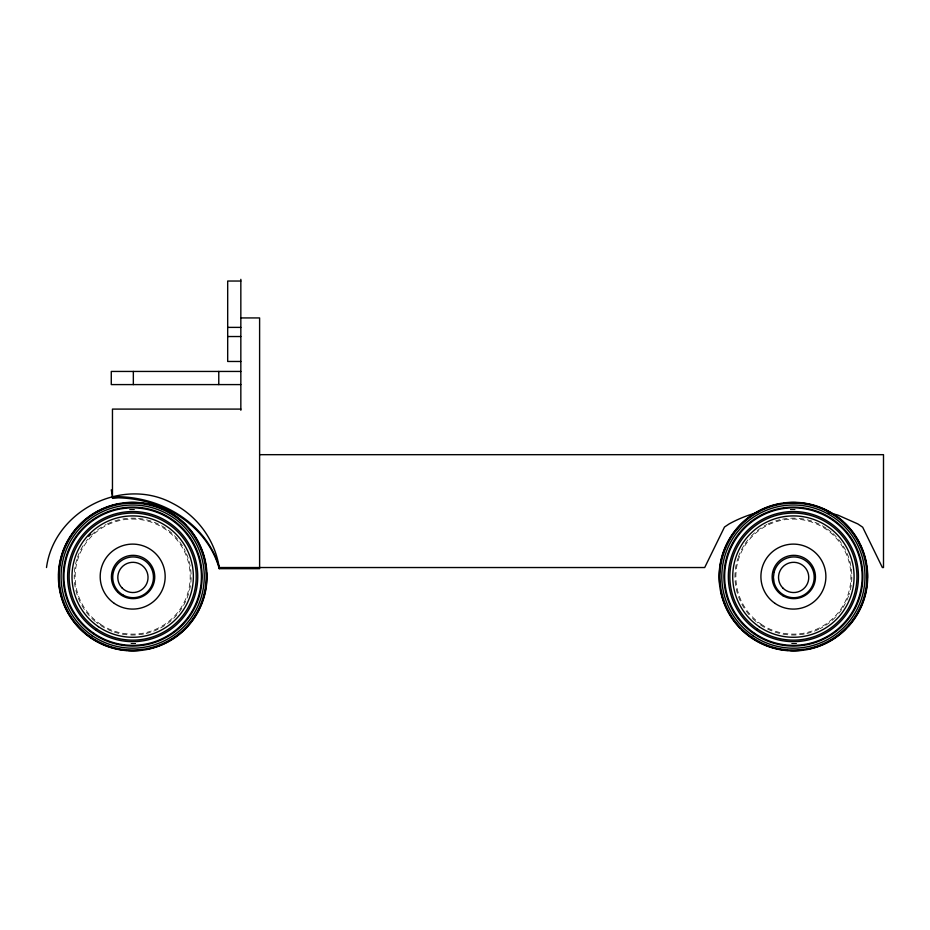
<?xml version="1.0" encoding="UTF-8"?>
<svg xmlns="http://www.w3.org/2000/svg" width="930" height="930" viewBox="0 0 930 930"><rect width="100%" height="100%" fill="white"/><g stroke="black" fill="none" stroke-linecap="round" stroke-linejoin="round"><path stroke-width="0.7" stroke-dasharray="4.65 3.49" d="M186.512 553.815A58.451 58.451 0 0 1 159.216 628.68M157.972 629.296A58.451 58.451 0 0 1 146.184 633.47M143.476 634.039A58.451 58.451 0 0 1 129.619 634.969M126.864 634.76A58.451 58.451 0 0 1 113.309 631.749M112.007 631.272A58.451 58.451 0 0 1 96.348 622.391M95.267 621.507A58.451 58.451 0 0 1 74.249 574.914M74.388 572.159A58.451 58.451 0 0 1 77.085 558.535M77.527 557.221A58.451 58.451 0 0 1 84.421 543.608M86.037 541.365A58.451 58.451 0 0 1 87.769 539.179M91.547 535.064A58.451 58.451 0 0 1 106.148 524.508M107.38 523.904A58.451 58.451 0 0 1 135.734 518.219M138.489 518.428A58.451 58.451 0 0 1 185.372 551.292M135.675 643.421A66.89 66.89 0 0 1 128.933 643.374M129.689 509.78A66.89 66.89 0 0 1 137.756 509.907M135.687 643.641A67.111 67.111 0 0 1 128.921 643.606M129.677 509.547A67.111 67.111 0 0 1 137.768 509.675M838.639 539.574A58.451 58.451 0 0 1 848.985 594.665M848.544 595.967A58.451 58.451 0 0 1 842.417 608.429M841.65 609.58A58.451 58.451 0 0 1 836.465 616.113M835.512 617.136A58.451 58.451 0 0 1 819.935 628.68M818.702 629.296A58.451 58.451 0 0 1 806.903 633.47M804.194 634.039A58.451 58.451 0 0 1 788.966 634.876M787.582 634.76A58.451 58.451 0 0 1 757.067 622.391M755.985 621.507A58.451 58.451 0 0 1 750.894 616.73M749.045 614.672A58.451 58.451 0 0 1 737.804 558.535M738.246 557.221A58.451 58.451 0 0 1 744.372 544.759M745.139 543.608A58.451 58.451 0 0 1 750.324 537.075M751.289 536.052A58.451 58.451 0 0 1 766.866 524.508M768.099 523.904A58.451 58.451 0 0 1 779.898 519.719M782.595 519.149A58.451 58.451 0 0 1 797.835 518.312M799.207 518.428A58.451 58.451 0 0 1 826.386 528.345M827.514 529.135A58.451 58.451 0 0 1 831.873 532.599M832.92 533.529A58.451 58.451 0 0 1 837.756 538.517M796.394 643.421A66.89 66.89 0 0 1 789.651 643.374M790.407 509.78A66.89 66.89 0 0 1 797.15 509.814M796.406 643.641A67.111 67.111 0 0 1 789.64 643.606M790.395 509.547A67.111 67.111 0 0 1 797.161 509.582M100.219 624.088A57.52 57.52 0 0 0 190.034 580.959A57.52 57.52 0 0 0 107.775 524.741A57.52 57.52 0 0 0 100.219 624.088M760.938 624.088A57.52 57.52 0 0 0 850.752 580.959A57.52 57.52 0 0 0 768.506 524.741A57.52 57.52 0 0 0 760.938 624.088"/><path stroke-width="1.4" d="M46.5 567.533C54.103 510.872 122.26 476.172 172.55 503.339A87.455 87.455 0 0 1 219.236 567.533L219.236 568.672L259.61 568.672L259.61 317.932L240.835 317.932M112.46 497.201L118.203 496.678A106.776 92.465 0 0 1 219.236 567.533L704.696 567.533L724.493 527.043L729.12 523.927A119.854 103.8 0 0 1 758.601 512.186M240.835 281.034L227.687 281.034L227.687 361.468L240.835 361.479M227.687 327.383L240.835 327.383M227.687 336.532L240.835 336.532M240.835 371.442L111.275 371.442L111.275 384.59L240.835 384.59M240.835 409.095L112.46 409.095L112.46 498.352L118.203 497.829A106.776 92.465 0 0 1 219.236 568.672M259.61 454.677L883.5 454.677L883.5 567.533L882.372 567.533L862.68 527.205L857.82 523.927L837.686 515.022L828.188 512.628M111.275 489.854L112.46 496.236M240.835 279.326L240.835 410.246M218.771 371.442L218.771 384.59M133.339 371.442L133.339 384.59M206.611 572.531A74.04 74.04 0 0 1 202.531 601.14M202.066 602.431A74.04 74.04 0 0 1 146.359 649.361M142.278 650.012A74.04 74.04 0 0 1 128.421 650.512M127.061 650.43A74.04 74.04 0 0 1 85.386 633.562M83.27 631.749A74.04 74.04 0 0 1 60.171 591.62M59.915 590.271A74.04 74.04 0 0 1 58.683 579.274M58.648 575.1A74.04 74.04 0 0 1 70.785 535.959M71.552 534.808A74.04 74.04 0 0 1 99.405 510.454M100.638 509.849A74.04 74.04 0 0 1 119.005 503.827M123.086 503.177A74.04 74.04 0 0 1 136.931 502.677M138.303 502.77A74.04 74.04 0 0 1 155.915 506.292M157.217 506.734A74.04 74.04 0 0 1 186.081 525.311M189.743 529.414A74.04 74.04 0 0 1 206.262 568.381M88.769 536.308A59.59 59.59 0 0 1 90.745 534.25M867.225 582.215A74.04 74.04 0 0 1 854.519 618.38M853.74 619.508A74.04 74.04 0 0 1 848.544 625.995M845.672 629.029A74.04 74.04 0 0 1 807.077 649.361M802.997 650.012A74.04 74.04 0 0 1 790.523 650.582M787.78 650.43A74.04 74.04 0 0 1 741.954 629.854M740.001 627.889A74.04 74.04 0 0 1 720.634 590.271M719.669 583.436A74.04 74.04 0 0 1 779.724 503.827M783.804 503.177A74.04 74.04 0 0 1 796.278 502.607M799.021 502.77A74.04 74.04 0 0 1 842.801 521.451M844.835 523.346A74.04 74.04 0 0 1 859.541 543.318M860.145 544.55A74.04 74.04 0 0 1 866.167 562.917M866.621 565.626A74.04 74.04 0 0 1 867.423 578.088M774.12 572.043L773.423 577.309L774.12 582.575A20.379 20.379 0 0 0 805.508 594.003A20.379 20.379 0 0 0 805.508 560.616A20.379 20.379 0 0 0 774.144 572.043M90.756 637.934A74.295 74.295 0 0 0 206.762 582.238A74.295 74.295 0 0 0 100.521 509.617A74.295 74.295 0 0 0 90.756 637.934M91.221 637.248A73.47 73.47 0 0 0 205.937 582.18A73.47 73.47 0 0 0 100.882 510.372A73.47 73.47 0 0 0 91.221 637.248M96.813 629.064A63.554 63.554 0 0 0 196.044 581.424A63.554 63.554 0 0 0 105.171 519.312A63.554 63.554 0 0 0 96.813 629.064M95.964 630.308A65.053 65.053 0 0 0 197.544 581.541A65.053 65.053 0 0 0 104.52 517.952A65.053 65.053 0 0 0 95.964 630.308M98.441 626.692A60.683 60.683 0 0 0 193.184 581.204A60.683 60.683 0 0 0 106.415 521.893A60.683 60.683 0 0 0 98.441 626.692M93.477 633.946A69.459 69.459 0 0 0 201.938 581.866A69.459 69.459 0 0 0 102.614 513.976A69.459 69.459 0 0 0 93.477 633.946M92.279 635.702A71.587 71.587 0 0 0 204.054 582.029A71.587 71.587 0 0 0 101.696 512.058A71.587 71.587 0 0 0 92.279 635.702M114.344 603.419A32.492 32.492 0 0 0 165.075 579.065A32.492 32.492 0 0 0 118.622 547.305A32.492 32.492 0 0 0 114.344 603.419M93.884 633.353A68.739 68.739 0 0 0 201.217 581.82A68.739 68.739 0 0 0 102.928 514.627A68.739 68.739 0 0 0 93.884 633.353M122.237 588.12A15.113 15.113 0 0 0 147.521 581.343A15.113 15.113 0 0 0 129.014 562.824A15.113 15.113 0 0 0 122.237 588.12M122.911 594.944A20.367 20.367 0 0 0 153.462 577.309A20.367 20.367 0 0 0 122.911 559.662A20.367 20.367 0 0 0 122.911 594.944M117.761 592.305A21.657 21.657 0 0 0 153.996 582.599A21.657 21.657 0 0 0 127.468 556.07A21.657 21.657 0 0 0 117.761 592.305M751.475 637.934A74.295 74.295 0 0 0 867.481 582.238A74.295 74.295 0 0 0 761.24 509.617A74.295 74.295 0 0 0 751.475 637.934M751.94 637.248A73.47 73.47 0 0 0 866.655 582.18A73.47 73.47 0 0 0 761.6 510.372A73.47 73.47 0 0 0 751.94 637.248M757.532 629.064A63.554 63.554 0 0 0 856.763 581.424A63.554 63.554 0 0 0 765.89 519.312A63.554 63.554 0 0 0 757.532 629.064M756.683 630.308A65.053 65.053 0 0 0 858.262 581.541A65.053 65.053 0 0 0 765.239 517.952A65.053 65.053 0 0 0 756.683 630.308M759.159 626.692A60.683 60.683 0 0 0 853.903 581.204A60.683 60.683 0 0 0 767.134 521.893A60.683 60.683 0 0 0 759.159 626.692M754.195 633.946A69.459 69.459 0 0 0 862.656 581.866A69.459 69.459 0 0 0 763.332 513.976A69.459 69.459 0 0 0 754.195 633.946M752.998 635.702A71.587 71.587 0 0 0 864.784 582.029A71.587 71.587 0 0 0 762.414 512.058A71.587 71.587 0 0 0 752.998 635.702M775.062 603.419A32.492 32.492 0 0 0 825.794 579.065A32.492 32.492 0 0 0 779.34 547.305A32.492 32.492 0 0 0 775.062 603.419M754.602 633.353A68.739 68.739 0 0 0 861.947 581.82A68.739 68.739 0 0 0 763.646 514.627A68.739 68.739 0 0 0 754.602 633.353M782.955 588.12A15.113 15.113 0 0 0 808.24 581.343A15.113 15.113 0 0 0 789.733 562.824A15.113 15.113 0 0 0 782.955 588.12M782.967 595.746A21.657 21.657 0 0 0 815.459 576.995A21.657 21.657 0 0 0 782.967 558.233A21.657 21.657 0 0 0 782.967 595.746"/></g></svg>
